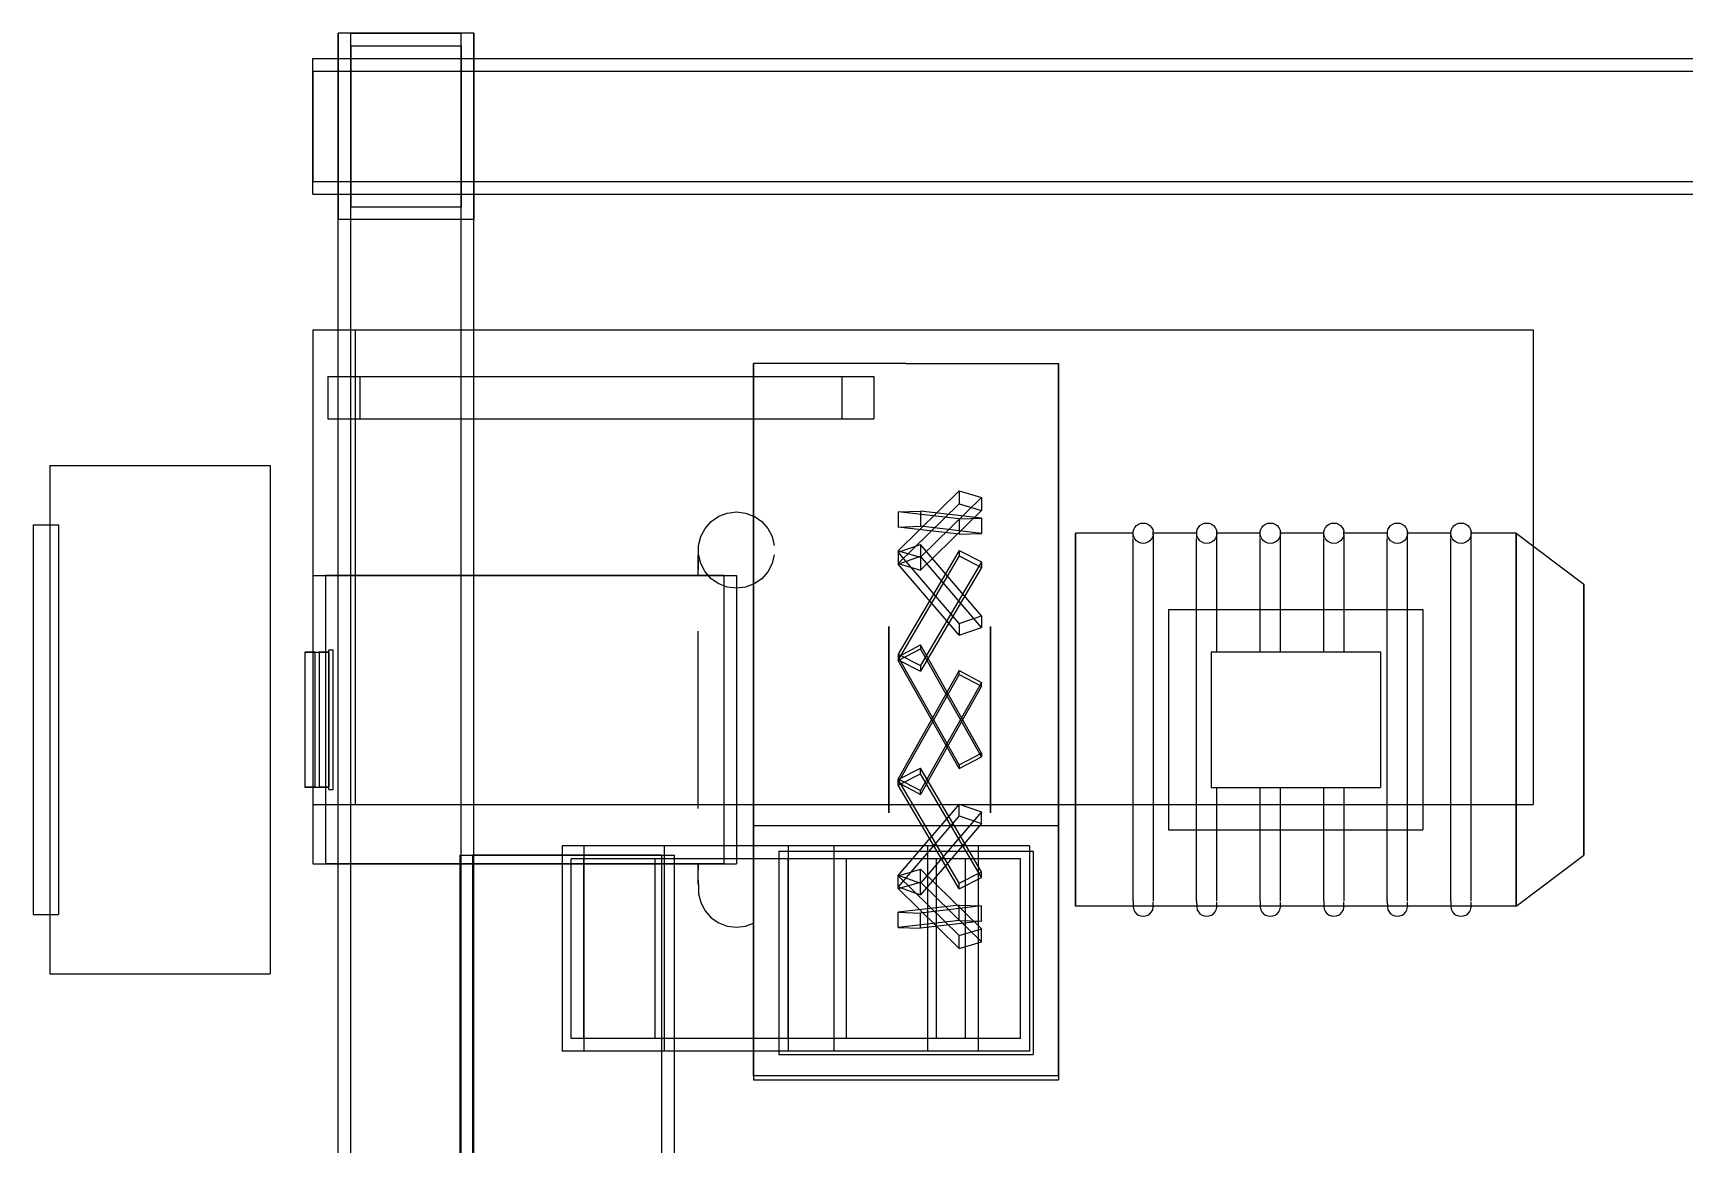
# Model space of a CAD drawing. Header units: millimetres. Extents: x -1175 to 655, y -895 to 720.
# Drawn here: x -528 to -333.1, y -304.4 to -173.2 of the extents above; entities that cross this region are included whole.
import ezdxf

# ---------------------------------------------------------------- set-up
doc = ezdxf.new("R2010")
doc.units = ezdxf.units.MM
doc.layers.add('HIDDEN', color=8, linetype='Continuous')
doc.layers.add('VISIBLE', color=7, linetype='Continuous')

msp = doc.modelspace()

# ---------------------------------------------------------------- linework, layer by layer
at = {"layer": 'HIDDEN'}
for points in [[(-492, -195.2), (-492, -173.2)], [(-476, -173.2), (-492, -173.2)], [(-476, -173.2), (-492, -173.2)], [(-492, -332.35), (-492, -173.2)], [(-492, -173.2), (-492, -195.2)], [(-476, -173.2), (-492, -173.2)], [(-490.5, -332.35), (-490.5, -173.2)], [(-490.5, -332.35), (-490.5, -173.2)], [(-490.5, -173.2), (-477.5, -173.2)], [(-490.5, -173.2), (-477.5, -173.2)], [(-477.5, -332.35), (-477.5, -173.2)], [(-477.5, -332.35), (-477.5, -173.2)], [(-476, -195.2), (-476, -173.2)], [(-476, -332.35), (-476, -173.2)], [(-476, -173.2), (-476, -195.2)], [(-490.5, -174.7), (-490.5, -193.7)], [(-490.5, -174.7), (-477.5, -174.7)], [(-477.5, -174.7), (-477.5, -193.7)], [(-495, -176.2), (-64, -176.2)], [(-495, -192.2), (-495, -176.2)], [(-495, -177.7), (-64, -177.7)], [(-495, -177.7), (-64, -177.7)], [(-495, -177.7), (-495, -190.7)], [(-495, -177.7), (-495, -190.7)], [(-495, -190.7), (-64, -190.7)], [(-495, -190.7), (-64, -190.7)], [(-495, -192.2), (-64, -192.2)], [(-490.5, -193.7), (-477.5, -193.7)], [(-476, -195.2), (-492, -195.2)], [(-495, -208.2), (-490, -208.2)], [(-495, -208.2), (-351, -208.2)], [(-495, -208.2), (-495, -264.2)], [(-495, -208.2), (-495, -264.2)], [(-495, -208.2), (-490, -208.2)], [(-495, -208.2), (-495, -264.2)], [(-492, -271.2), (-492, -208.2)], [(-490, -208.2), (-490, -264.2)], [(-476, -332.35), (-476, -208.2)], [(-351, -208.2), (-351, -264.2)], [(-443, -212.2), (-443, -212.48)], [(-407, -212.2), (-407, -212.48)], [(-493.21, -213.7), (-489.45, -213.7)], [(-493.21, -213.7), (-432.55, -213.7)], [(-493.21, -213.7), (-493.21, -218.7)], [(-489.45, -213.7), (-428.79, -213.7)], [(-489.45, -213.7), (-489.45, -218.7)], [(-443, -212.48), (-443, -214.73)], [(-432.55, -213.7), (-428.79, -213.7)], [(-432.55, -213.7), (-432.55, -218.7)], [(-428.79, -213.7), (-428.79, -218.7)], [(-407, -212.48), (-407, -214.73)], [(-443, -214.73), (-443, -219.11)], [(-407, -214.73), (-407, -219.11)], [(-493.21, -218.7), (-489.45, -218.7)], [(-493.21, -218.7), (-432.55, -218.7)], [(-489.45, -218.7), (-428.79, -218.7)], [(-443, -219.11), (-443, -225.38)], [(-432.55, -218.7), (-428.79, -218.7)], [(-407, -219.11), (-407, -225.38)], [(-526, -224.2), (-500, -224.2)], [(-526, -224.2), (-526, -284.2)], [(-500, -224.2), (-500, -284.2)], [(-443, -225.38), (-443, -233.2)], [(-407, -225.38), (-407, -233.2)], [(-418.72, -227.22), (-425.91, -234.27)], [(-416.09, -227.99), (-423.28, -235.04)], [(-418.72, -227.22), (-416.09, -227.99)], [(-418.72, -227.22), (-418.72, -228.74)], [(-416.09, -227.99), (-416.09, -229.51)], [(-418.72, -228.74), (-425.91, -235.79)], [(-425.91, -229.68), (-423.28, -229.59)], [(-418.72, -230.51), (-425.91, -229.68)], [(-425.91, -229.68), (-425.91, -231.48)], [(-416.09, -229.51), (-423.28, -236.56)], [(-416.09, -230.42), (-423.28, -229.59)], [(-423.28, -229.59), (-423.28, -231.39)], [(-418.72, -228.74), (-416.09, -229.51)], [(-528, -231.2), (-525, -231.2)], [(-528, -231.2), (-528, -277.2)], [(-526, -231.2), (-525, -231.2)], [(-525, -231.2), (-525, -277.2)], [(-525, -231.2), (-525, -277.2)], [(-443, -230.18), (-442.91, -230.21)], [(-442.91, -230.21), (-442.02, -230.83)], [(-442.02, -230.83), (-441.3, -231.64)], [(-441.3, -231.64), (-440.79, -232.6)], [(-425.91, -231.48), (-423.28, -231.39)], [(-418.72, -232.31), (-425.91, -231.48)], [(-416.09, -232.22), (-423.28, -231.39)], [(-418.72, -230.51), (-416.09, -230.42)], [(-418.72, -230.51), (-418.72, -232.31)], [(-416.09, -230.42), (-416.09, -232.22)], [(-443, -233.2), (-443, -242.15)], [(-440.79, -232.6), (-440.53, -233.66)], [(-425.91, -234.46), (-423.28, -233.54)], [(-416.09, -241.94), (-423.28, -233.54)], [(-423.28, -233.54), (-423.28, -234.93)], [(-418.72, -232.31), (-416.09, -232.22)], [(-407, -233.2), (-407, -242.15)], [(-405, -232.2), (-405, -232.84)], [(-405, -232.84), (-405, -234.72)], [(-398.12, -232.62), (-398.19, -232.34)], [(-397.99, -232.88), (-398.12, -232.62)], [(-397.8, -233.1), (-397.99, -232.88)], [(-397.56, -233.26), (-397.8, -233.1)], [(-397.29, -233.36), (-397.56, -233.26)], [(-397, -233.4), (-397.29, -233.36)], [(-396.71, -233.36), (-397, -233.4)], [(-396.44, -233.26), (-396.71, -233.36)], [(-396.2, -233.1), (-396.44, -233.26)], [(-396.01, -232.88), (-396.2, -233.1)], [(-395.88, -232.62), (-396.01, -232.88)], [(-395.81, -232.34), (-395.88, -232.62)], [(-390.62, -232.62), (-390.69, -232.34)], [(-390.49, -232.88), (-390.62, -232.62)], [(-390.3, -233.1), (-390.49, -232.88)], [(-390.06, -233.26), (-390.3, -233.1)], [(-389.79, -233.36), (-390.06, -233.26)], [(-389.5, -233.4), (-389.79, -233.36)], [(-389.21, -233.36), (-389.5, -233.4)], [(-388.94, -233.26), (-389.21, -233.36)], [(-388.7, -233.1), (-388.94, -233.26)], [(-388.51, -232.88), (-388.7, -233.1)], [(-388.38, -232.62), (-388.51, -232.88)], [(-388.31, -232.34), (-388.38, -232.62)], [(-383.12, -232.62), (-383.19, -232.34)], [(-382.99, -232.88), (-383.12, -232.62)], [(-382.8, -233.1), (-382.99, -232.88)], [(-382.56, -233.26), (-382.8, -233.1)], [(-382.29, -233.36), (-382.56, -233.26)], [(-382, -233.4), (-382.29, -233.36)], [(-381.71, -233.36), (-382, -233.4)], [(-381.44, -233.26), (-381.71, -233.36)], [(-381.2, -233.1), (-381.44, -233.26)], [(-381.01, -232.88), (-381.2, -233.1)], [(-380.88, -232.62), (-381.01, -232.88)], [(-380.81, -232.34), (-380.88, -232.62)], [(-375.62, -232.62), (-375.69, -232.34)], [(-375.49, -232.88), (-375.62, -232.62)], [(-375.3, -233.1), (-375.49, -232.88)], [(-375.06, -233.26), (-375.3, -233.1)], [(-374.79, -233.36), (-375.06, -233.26)], [(-374.5, -233.4), (-374.79, -233.36)], [(-374.21, -233.36), (-374.5, -233.4)], [(-373.94, -233.26), (-374.21, -233.36)], [(-373.7, -233.1), (-373.94, -233.26)], [(-373.51, -232.88), (-373.7, -233.1)], [(-373.38, -232.62), (-373.51, -232.88)], [(-373.31, -232.34), (-373.38, -232.62)], [(-368.12, -232.62), (-368.19, -232.34)], [(-367.99, -232.88), (-368.12, -232.62)], [(-367.8, -233.1), (-367.99, -232.88)], [(-367.56, -233.26), (-367.8, -233.1)], [(-367.29, -233.36), (-367.56, -233.26)], [(-367, -233.4), (-367.29, -233.36)], [(-366.71, -233.36), (-367, -233.4)], [(-366.44, -233.26), (-366.71, -233.36)], [(-366.2, -233.1), (-366.44, -233.26)], [(-366.01, -232.88), (-366.2, -233.1)], [(-365.88, -232.62), (-366.01, -232.88)], [(-365.81, -232.34), (-365.88, -232.62)], [(-360.62, -232.62), (-360.69, -232.34)], [(-360.49, -232.88), (-360.62, -232.62)], [(-360.3, -233.1), (-360.49, -232.88)], [(-360.06, -233.26), (-360.3, -233.1)], [(-359.79, -233.36), (-360.06, -233.26)], [(-359.5, -233.4), (-359.79, -233.36)], [(-359.21, -233.36), (-359.5, -233.4)], [(-358.94, -233.26), (-359.21, -233.36)], [(-358.7, -233.1), (-358.94, -233.26)], [(-358.51, -232.88), (-358.7, -233.1)], [(-358.38, -232.62), (-358.51, -232.88)], [(-358.31, -232.34), (-358.38, -232.62)], [(-353, -232.2), (-353, -232.84)], [(-353, -232.84), (-353, -232.2)], [(-353, -232.84), (-353, -234.72)], [(-353, -234.72), (-353, -232.84)], [(-351, -233.7), (-351, -264.2)], [(-449.21, -235.79), (-449.48, -234.73)], [(-448.7, -236.75), (-449.21, -235.79)], [(-440.79, -235.79), (-441.3, -236.75)], [(-440.53, -234.74), (-440.79, -235.79)], [(-418.72, -234.23), (-425.91, -246.47)], [(-425.91, -234.27), (-423.28, -235.04)], [(-425.91, -234.27), (-425.91, -235.79)], [(-418.72, -242.86), (-425.91, -234.46)], [(-425.91, -234.46), (-425.91, -235.85)], [(-418.72, -234.89), (-425.91, -247.13)], [(-425.91, -235.85), (-423.28, -234.93)], [(-425.91, -235.79), (-423.28, -236.56)], [(-418.72, -244.24), (-425.91, -235.85)], [(-416.09, -243.32), (-423.28, -234.93)], [(-423.28, -235.04), (-423.28, -236.56)], [(-416.09, -235.57), (-423.28, -247.8)], [(-418.72, -234.23), (-416.09, -235.57)], [(-418.72, -234.23), (-418.72, -234.89)], [(-418.72, -234.89), (-416.09, -236.23)], [(-416.09, -235.57), (-416.09, -236.23)], [(-405, -234.72), (-405, -237.73)], [(-353, -234.72), (-353, -237.73)], [(-353, -237.73), (-353, -234.72)], [(-495, -237.2), (-445, -237.2)], [(-495, -237.2), (-495, -271.2)], [(-495, -237.2), (-495, -264.2)], [(-493.5, -237.2), (-493.5, -271.2)], [(-493.5, -237.2), (-493.5, -271.2)], [(-446.5, -237.2), (-493.5, -237.2)], [(-446.5, -237.2), (-493.5, -237.2)], [(-490, -237.2), (-490, -264.2)], [(-447.98, -237.57), (-448.7, -236.75)], [(-447.09, -238.18), (-447.98, -237.57)], [(-446.59, -237.2), (-445, -237.2)], [(-446.5, -237.2), (-446.5, -271.2)], [(-446.5, -237.2), (-446.5, -271.2)], [(-445, -237.2), (-445, -240.28)], [(-445, -237.2), (-445, -271.2)], [(-442.02, -237.57), (-442.91, -238.18)], [(-441.3, -236.75), (-442.02, -237.57)], [(-416.09, -236.23), (-423.28, -248.47)], [(-405, -237.73), (-405, -241.7)], [(-353, -237.73), (-353, -241.7)], [(-353, -241.7), (-353, -237.73)], [(-446.08, -238.57), (-447.09, -238.18)], [(-445, -238.7), (-446.08, -238.57)], [(-443.92, -238.57), (-445, -238.7)], [(-442.91, -238.18), (-443.92, -238.57)], [(-345, -238.66), (-345, -238.2)], [(-345, -240.03), (-345, -238.66)], [(-405, -241.7), (-405, -246.4)], [(-394, -241.2), (-364, -241.2)], [(-394, -241.2), (-364, -241.2)], [(-394, -241.2), (-394, -267.2)], [(-394, -241.2), (-394, -267.2)], [(-364, -241.2), (-364, -267.2)], [(-364, -241.2), (-364, -267.2)], [(-353, -241.7), (-353, -246.4)], [(-353, -246.4), (-353, -241.7)], [(-345, -242.22), (-345, -240.03)], [(-443, -242.15), (-443, -251.76)], [(-427, -243.2), (-427, -243.44)], [(-427, -243.2), (-427, -243.2)], [(-427, -243.61), (-427, -243.2)], [(-427, -243.44), (-427, -244.29)], [(-427, -244.63), (-427, -243.61)], [(-418.72, -242.86), (-416.09, -241.94)], [(-418.72, -242.86), (-418.72, -244.24)], [(-418.72, -244.24), (-416.09, -243.32)], [(-416.09, -241.94), (-416.09, -243.32)], [(-415, -243.2), (-415, -243.44)], [(-415, -243.2), (-415, -243.2)], [(-415, -243.61), (-415, -243.2)], [(-415, -243.44), (-415, -244.29)], [(-415, -244.63), (-415, -243.61)], [(-407, -242.15), (-407, -251.76)], [(-345, -245.11), (-345, -242.22)], [(-427, -244.29), (-427, -245.73)], [(-427, -246.21), (-427, -244.63)], [(-425.91, -246.78), (-423.28, -245.38)], [(-416.09, -258.14), (-423.28, -245.38)], [(-423.28, -245.38), (-423.28, -245.83)], [(-415, -244.29), (-415, -245.73)], [(-415, -246.21), (-415, -244.63)], [(-345, -248.52), (-345, -245.11)], [(-495.91, -246.22), (-494.25, -246.22)], [(-494.75, -246.22), (-495.91, -246.22)], [(-495.91, -246.22), (-495.91, -262.17)], [(-495.91, -246.22), (-494.25, -246.22)], [(-494.75, -246.22), (-495.91, -246.22)], [(-495.91, -246.22), (-495.91, -262.17)], [(-495.91, -246.22), (-494.25, -246.22)], [(-494.75, -246.22), (-495.91, -246.22)], [(-495.91, -246.22), (-495.91, -262.17)], [(-495.91, -246.22), (-494.25, -246.22)], [(-494.75, -246.22), (-495.91, -246.22)], [(-495.91, -246.22), (-495.91, -262.17)], [(-495.91, -246.22), (-494.25, -246.22)], [(-494.75, -246.22), (-495.91, -246.22)], [(-495.91, -246.22), (-495.91, -262.17)], [(-494.75, -246.22), (-495.91, -246.22)], [(-495, -246.22), (-494.25, -246.22)], [(-494.75, -246.22), (-493.09, -246.22)], [(-494.75, -246.22), (-494.75, -262.17)], [(-494.75, -246.22), (-493.09, -246.22)], [(-494.75, -246.22), (-494.75, -262.17)], [(-494.75, -246.22), (-493.09, -246.22)], [(-494.75, -246.22), (-494.75, -262.17)], [(-494.75, -246.22), (-493.09, -246.22)], [(-494.75, -246.22), (-494.75, -262.17)], [(-494.75, -246.22), (-493.09, -246.22)], [(-494.75, -246.22), (-494.75, -262.17)], [(-494.75, -246.22), (-493.09, -246.22)], [(-494.75, -246.22), (-494.75, -262.17)], [(-493.09, -246.22), (-494.25, -246.22)], [(-494.25, -246.22), (-494.25, -262.17)], [(-493.09, -246.22), (-494.25, -246.22)], [(-494.25, -246.22), (-494.25, -262.17)], [(-493.09, -246.22), (-494.25, -246.22)], [(-494.25, -246.22), (-494.25, -262.17)], [(-493.09, -246.22), (-494.25, -246.22)], [(-494.25, -246.22), (-494.25, -262.17)], [(-493.09, -246.22), (-494.25, -246.22)], [(-494.25, -246.22), (-494.25, -262.17)], [(-493.09, -246.22), (-494.25, -246.22)], [(-494.25, -246.22), (-494.25, -262.17)], [(-493.1, -262.45), (-493.1, -245.95)], [(-493.1, -262.45), (-493.1, -245.95)], [(-493.1, -245.95), (-492.6, -245.95)], [(-493.1, -245.95), (-492.6, -245.95)], [(-493.09, -246.22), (-493.09, -262.17)], [(-493.09, -246.22), (-493.09, -262.17)], [(-493.09, -246.22), (-493.09, -262.17)], [(-493.09, -246.22), (-493.09, -262.17)], [(-493.09, -246.22), (-493.09, -262.17)], [(-493.09, -246.22), (-493.09, -262.17)], [(-492.6, -262.45), (-492.6, -245.95)], [(-492.6, -262.45), (-492.6, -245.95)], [(-427, -245.73), (-427, -247.65)], [(-427, -248.26), (-427, -246.21)], [(-425.91, -247.23), (-423.28, -245.83)], [(-425.91, -246.47), (-423.28, -247.8)], [(-425.91, -246.47), (-425.91, -247.13)], [(-418.72, -259.53), (-425.91, -246.78)], [(-425.91, -246.78), (-425.91, -247.23)], [(-425.91, -247.13), (-423.28, -248.47)], [(-418.72, -259.98), (-425.91, -247.23)], [(-416.09, -258.58), (-423.28, -245.83)], [(-415, -245.73), (-415, -247.65)], [(-415, -248.26), (-415, -246.21)], [(-405, -246.4), (-405, -251.55)], [(-389, -246.2), (-369, -246.2)], [(-389, -246.2), (-389, -262.2)], [(-369, -246.2), (-369, -262.2)], [(-353, -246.4), (-353, -251.55)], [(-353, -251.55), (-353, -246.4)], [(-427, -247.65), (-427, -249.96)], [(-427, -250.64), (-427, -248.26)], [(-418.72, -248.42), (-425.91, -261.17)], [(-418.72, -248.87), (-425.91, -261.62)], [(-423.28, -247.8), (-423.28, -248.47)], [(-418.72, -248.42), (-416.09, -249.81)], [(-418.72, -248.87), (-418.72, -248.42)], [(-418.72, -248.87), (-416.09, -250.26)], [(-415, -247.65), (-415, -249.96)], [(-415, -250.64), (-415, -248.26)], [(-345, -252.27), (-345, -248.52)], [(-427, -249.96), (-427, -252.51)], [(-427, -253.24), (-427, -250.64)], [(-416.09, -249.81), (-423.28, -262.56)], [(-416.09, -250.26), (-423.28, -263.01)], [(-416.09, -250.26), (-416.09, -249.81)], [(-415, -249.96), (-415, -252.51)], [(-415, -253.24), (-415, -250.64)], [(-443, -251.76), (-443, -261.49)], [(-427, -252.51), (-427, -255.16)], [(-427, -255.89), (-427, -253.24)], [(-415, -252.51), (-415, -255.16)], [(-415, -255.89), (-415, -253.24)], [(-407, -251.76), (-407, -261.49)], [(-405, -251.55), (-405, -256.85)], [(-353, -251.55), (-353, -256.85)], [(-353, -256.85), (-353, -251.55)], [(-345, -256.13), (-345, -252.27)], [(-427, -255.16), (-427, -257.75)], [(-415, -255.16), (-415, -257.75)], [(-427, -258.44), (-427, -255.89)], [(-415, -258.44), (-415, -255.89)], [(-405, -256.85), (-405, -262)], [(-353, -256.85), (-353, -262)], [(-353, -262), (-353, -256.85)], [(-345, -259.87), (-345, -256.13)], [(-427, -257.75), (-427, -260.14)], [(-427, -260.75), (-427, -258.44)], [(-418.72, -259.53), (-416.09, -258.14)], [(-418.72, -259.98), (-416.09, -258.58)], [(-416.09, -258.14), (-416.09, -258.58)], [(-415, -257.75), (-415, -260.14)], [(-415, -260.75), (-415, -258.44)], [(-427, -260.14), (-427, -262.18)], [(-427, -262.67), (-427, -260.75)], [(-425.91, -261.27), (-423.28, -259.93)], [(-425.91, -261.93), (-423.28, -260.59)], [(-425.91, -261.17), (-423.28, -262.56)], [(-425.91, -261.62), (-425.91, -261.17)], [(-423.28, -260.59), (-423.28, -259.93)], [(-416.09, -272.17), (-423.28, -259.93)], [(-416.09, -272.83), (-423.28, -260.59)], [(-418.72, -259.53), (-418.72, -259.98)], [(-415, -260.14), (-415, -262.18)], [(-415, -262.67), (-415, -260.75)], [(-345, -263.29), (-345, -259.87)], [(-495.91, -262.17), (-494.25, -262.17)], [(-494.75, -262.17), (-495.91, -262.17)], [(-495.91, -262.17), (-494.25, -262.17)], [(-494.75, -262.17), (-495.91, -262.17)], [(-495.91, -262.17), (-494.25, -262.17)], [(-494.75, -262.17), (-495.91, -262.17)], [(-495.91, -262.17), (-494.25, -262.17)], [(-494.75, -262.17), (-495.91, -262.17)], [(-495.91, -262.17), (-494.25, -262.17)], [(-494.75, -262.17), (-495.91, -262.17)], [(-494.75, -262.17), (-495.91, -262.17)], [(-495, -262.17), (-494.25, -262.17)], [(-494.75, -262.17), (-493.09, -262.17)], [(-494.75, -262.17), (-493.09, -262.17)], [(-494.75, -262.17), (-493.09, -262.17)], [(-494.75, -262.17), (-493.09, -262.17)], [(-494.75, -262.17), (-493.09, -262.17)], [(-494.75, -262.17), (-493.09, -262.17)], [(-493.09, -262.17), (-494.25, -262.17)], [(-493.09, -262.17), (-494.25, -262.17)], [(-493.09, -262.17), (-494.25, -262.17)], [(-493.09, -262.17), (-494.25, -262.17)], [(-493.09, -262.17), (-494.25, -262.17)], [(-493.09, -262.17), (-494.25, -262.17)], [(-493.1, -262.45), (-492.6, -262.45)], [(-493.1, -262.45), (-492.6, -262.45)], [(-443, -261.49), (-443, -270.83)], [(-427, -262.18), (-427, -263.76)], [(-427, -264.1), (-427, -262.67)], [(-425.91, -261.93), (-425.91, -261.27)], [(-418.72, -273.5), (-425.91, -261.27)], [(-425.91, -261.62), (-423.28, -263.01)], [(-418.72, -274.17), (-425.91, -261.93)], [(-423.28, -263.01), (-423.28, -262.56)], [(-415, -262.18), (-415, -263.76)], [(-415, -264.1), (-415, -262.67)], [(-407, -261.49), (-407, -270.83)], [(-405, -262), (-405, -266.7)], [(-389, -262.2), (-369, -262.2)], [(-353, -262), (-353, -266.7)], [(-353, -266.7), (-353, -262)], [(-495, -264.2), (-407, -264.2)], [(-495, -264.2), (-351, -264.2)], [(-495, -264.2), (-490, -264.2)], [(-495, -264.2), (-490, -264.2)], [(-427, -263.76), (-427, -264.78)], [(-427, -264.96), (-427, -264.1)], [(-427, -264.78), (-427, -265.19)], [(-427, -265.2), (-427, -264.96)], [(-418.72, -264.16), (-425.91, -272.55)], [(-416.09, -265.07), (-423.28, -273.47)], [(-418.72, -264.16), (-416.09, -265.07)], [(-418.72, -265.54), (-418.72, -264.16)], [(-416.09, -266.46), (-416.09, -265.07)], [(-415, -263.76), (-415, -264.78)], [(-415, -264.96), (-415, -264.1)], [(-415, -264.78), (-415, -265.19)], [(-415, -265.2), (-415, -264.96)], [(-405, -264.2), (-351, -264.2)], [(-345, -266.17), (-345, -263.29)], [(-443, -266.7), (-407, -266.7)], [(-443, -266.7), (-407, -266.7)], [(-443, -266.7), (-443, -278.22)], [(-443, -266.7), (-443, -296.7)], [(-427, -265.19), (-427, -265.2)], [(-418.72, -265.54), (-425.91, -273.94)], [(-416.09, -266.46), (-423.28, -274.85)], [(-418.72, -265.54), (-416.09, -266.46)], [(-415, -265.19), (-415, -265.2)], [(-407, -266.7), (-407, -270.83)], [(-407, -266.7), (-407, -296.7)], [(-405, -266.7), (-405, -270.67)], [(-353, -266.7), (-353, -270.67)], [(-353, -270.67), (-353, -266.7)], [(-345, -268.37), (-345, -266.17)], [(-445, -268.12), (-445, -271.2)], [(-394, -267.2), (-364, -267.2)], [(-394, -267.2), (-364, -267.2)], [(-345, -269.73), (-345, -268.37)], [(-477.65, -270.2), (-452.35, -270.2)], [(-477.65, -270.2), (-452.35, -270.2)], [(-477.65, -270.2), (-477.65, -271.2)], [(-477.65, -270.2), (-477.65, -428.2)], [(-476.15, -270.2), (-476.15, -428.2)], [(-476.15, -270.2), (-476.15, -428.2)], [(-453.85, -270.2), (-476.15, -270.2)], [(-453.85, -270.2), (-476.15, -270.2)], [(-465.58, -269.1), (-465.58, -293.3)], [(-422.47, -269.1), (-465.58, -269.1)], [(-453.53, -269.1), (-465.58, -269.1)], [(-421.41, -270.6), (-464.52, -270.6)], [(-454.59, -270.6), (-464.52, -270.6)], [(-464.52, -291.8), (-464.52, -270.6)], [(-463, -269.1), (-463, -293.3)], [(-463, -269.1), (-463, -293.3)], [(-438.9, -269.1), (-463, -269.1)], [(-438.9, -269.1), (-463, -269.1)], [(-438.9, -270.6), (-463, -270.6)], [(-438.9, -270.6), (-463, -270.6)], [(-463, -291.8), (-463, -270.6)], [(-463, -291.8), (-463, -270.6)], [(-411.48, -270.6), (-454.59, -270.6)], [(-454.59, -291.8), (-454.59, -270.6)], [(-453.85, -270.2), (-453.85, -428.2)], [(-453.85, -270.2), (-453.85, -428.2)], [(-453.53, -269.1), (-453.53, -293.3)], [(-410.42, -269.1), (-453.53, -269.1)], [(-452.35, -270.2), (-452.35, -293.3)], [(-452.35, -270.2), (-452.35, -428.2)], [(-443, -270.83), (-443, -279.28)], [(-440, -269.7), (-410, -269.7)], [(-440, -269.7), (-410, -269.7)], [(-440, -269.7), (-440, -293.7)], [(-440, -269.7), (-440, -293.7)], [(-438.9, -269.1), (-438.9, -293.3)], [(-438.9, -269.1), (-438.9, -293.3)], [(-438.9, -291.8), (-438.9, -270.6)], [(-438.9, -291.8), (-438.9, -270.6)], [(-433.52, -269.1), (-433.52, -293.3)], [(-433.52, -269.1), (-433.52, -293.3)], [(-416.48, -269.1), (-433.52, -269.1)], [(-416.48, -269.1), (-433.52, -269.1)], [(-417.98, -270.6), (-432.02, -270.6)], [(-432.02, -291.8), (-432.02, -270.6)], [(-417.98, -270.6), (-432.02, -270.6)], [(-432.02, -291.8), (-432.02, -270.6)], [(-422.47, -269.1), (-422.47, -293.3)], [(-410.42, -269.1), (-422.47, -269.1)], [(-411.48, -270.6), (-421.41, -270.6)], [(-421.41, -291.8), (-421.41, -270.6)], [(-417.98, -291.8), (-417.98, -270.6)], [(-417.98, -291.8), (-417.98, -270.6)], [(-416.48, -269.1), (-416.48, -293.3)], [(-416.48, -269.1), (-416.48, -293.3)], [(-411.48, -291.8), (-411.48, -270.6)], [(-410.42, -269.1), (-410.42, -293.3)], [(-410, -269.7), (-410, -293.7)], [(-410, -269.7), (-410, -293.7)], [(-407, -270.83), (-407, -279.28)], [(-405, -270.67), (-405, -273.68)], [(-353, -270.67), (-353, -273.68)], [(-353, -273.68), (-353, -270.67)], [(-345, -270.2), (-345, -269.73)], [(-495, -271.2), (-445, -271.2)], [(-446.5, -271.2), (-493.5, -271.2)], [(-446.5, -271.2), (-493.5, -271.2)], [(-446.59, -271.2), (-445, -271.2)], [(-425.91, -272.61), (-423.28, -271.84)], [(-425.91, -272.55), (-423.28, -273.47)], [(-425.91, -273.94), (-425.91, -272.55)], [(-425.91, -274.13), (-425.91, -272.61)], [(-418.72, -279.66), (-425.91, -272.61)], [(-423.28, -273.36), (-423.28, -271.84)], [(-416.09, -278.89), (-423.28, -271.84)], [(-418.72, -273.5), (-416.09, -272.17)], [(-418.72, -274.17), (-416.09, -272.83)], [(-416.09, -272.83), (-416.09, -272.17)], [(-425.91, -274.13), (-423.28, -273.36)], [(-425.91, -273.94), (-423.28, -274.85)], [(-418.72, -281.18), (-425.91, -274.13)], [(-416.09, -280.41), (-423.28, -273.36)], [(-423.28, -274.85), (-423.28, -273.47)], [(-418.72, -274.17), (-418.72, -273.5)], [(-405, -273.68), (-405, -275.56)], [(-353, -273.68), (-353, -275.56)], [(-353, -275.56), (-353, -273.68)], [(-418.72, -276.09), (-425.91, -276.92)], [(-416.09, -276.18), (-423.28, -277.01)], [(-418.72, -276.09), (-416.09, -276.18)], [(-418.72, -277.88), (-418.72, -276.09)], [(-416.09, -277.97), (-416.09, -276.18)], [(-405, -275.56), (-405, -276.2)], [(-395.81, -276.2), (-398.19, -276.2)], [(-388.31, -276.2), (-390.69, -276.2)], [(-380.81, -276.2), (-383.19, -276.2)], [(-373.31, -276.2), (-375.69, -276.2)], [(-365.81, -276.2), (-368.19, -276.2)], [(-358.31, -276.2), (-360.69, -276.2)], [(-353, -275.56), (-353, -276.2)], [(-353, -276.2), (-353, -275.56)], [(-528, -277.2), (-525, -277.2)], [(-526, -277.2), (-525, -277.2)], [(-425.91, -276.92), (-423.28, -277.01)], [(-425.91, -278.72), (-425.91, -276.92)], [(-418.72, -277.88), (-425.91, -278.72)], [(-425.91, -278.72), (-423.28, -278.81)], [(-423.28, -278.81), (-423.28, -277.01)], [(-416.09, -277.97), (-423.28, -278.81)], [(-418.72, -277.88), (-416.09, -277.97)], [(-443, -279.28), (-443, -286.37)], [(-418.72, -279.66), (-416.09, -278.89)], [(-418.72, -281.18), (-418.72, -279.66)], [(-418.72, -281.18), (-416.09, -280.41)], [(-416.09, -280.41), (-416.09, -278.89)], [(-407, -279.28), (-407, -286.37)], [(-526, -284.2), (-500, -284.2)], [(-443, -286.37), (-443, -291.73)], [(-407, -286.37), (-407, -291.73)], [(-421.41, -291.8), (-464.52, -291.8)], [(-454.59, -291.8), (-464.52, -291.8)], [(-438.9, -291.8), (-463, -291.8)], [(-438.9, -291.8), (-463, -291.8)], [(-411.48, -291.8), (-454.59, -291.8)], [(-443, -291.73), (-443, -295.07)], [(-417.98, -291.8), (-432.02, -291.8)], [(-417.98, -291.8), (-432.02, -291.8)], [(-411.48, -291.8), (-421.41, -291.8)], [(-407, -291.73), (-407, -295.07)], [(-454.14, -293.3), (-465.58, -293.3)], [(-453.53, -293.3), (-465.58, -293.3)], [(-438.9, -293.3), (-463, -293.3)], [(-438.9, -293.3), (-463, -293.3)], [(-410.42, -293.3), (-453.53, -293.3)], [(-422.47, -293.3), (-443, -293.3)], [(-440, -293.7), (-410, -293.7)], [(-440, -293.7), (-410, -293.7)], [(-416.48, -293.3), (-433.52, -293.3)], [(-416.48, -293.3), (-433.52, -293.3)], [(-410.42, -293.3), (-422.47, -293.3)], [(-443, -295.07), (-443, -296.2)], [(-407, -295.07), (-407, -296.2)], [(-443, -296.7), (-407, -296.7)]]:
    msp.add_lwpolyline(points, dxfattribs=at)
at = {"layer": 'VISIBLE'}
for points in [[(-492, -173.2), (-492, -195.2)], [(-476, -173.2), (-492, -173.2)], [(-476, -173.2), (-476, -195.2)], [(-490.5, -174.7), (-490.5, -193.7)], [(-490.5, -174.7), (-477.5, -174.7)], [(-477.5, -174.7), (-477.5, -193.7)], [(-495, -176.2), (-64, -176.2)], [(-495, -192.2), (-495, -176.2)], [(-495, -192.2), (-64, -192.2)], [(-490.5, -193.7), (-477.5, -193.7)], [(-492, -208.2), (-492, -195.2)], [(-476, -195.2), (-492, -195.2)], [(-476, -208.2), (-476, -195.2)], [(-495, -208.2), (-490, -208.2)], [(-495, -208.2), (-495, -237.2)], [(-490, -208.2), (-351, -208.2)], [(-490, -208.2), (-490, -237.2)], [(-351, -208.2), (-351, -233.7)], [(-443, -212.48), (-443, -212.2)], [(-425, -212.2), (-443, -212.2)], [(-425, -212.2), (-407, -212.2)], [(-407, -212.48), (-407, -212.2)], [(-443, -214.73), (-443, -212.48)], [(-407, -214.73), (-407, -212.48)], [(-443, -219.11), (-443, -214.73)], [(-407, -219.11), (-407, -214.73)], [(-443, -225.38), (-443, -219.11)], [(-407, -225.38), (-407, -219.11)], [(-526, -224.2), (-500, -224.2)], [(-526, -224.2), (-526, -284.2)], [(-500, -224.2), (-500, -284.2)], [(-443, -233.2), (-443, -225.38)], [(-407, -233.2), (-407, -225.38)], [(-447.09, -230.21), (-446.08, -229.83)], [(-446.08, -229.83), (-445, -229.7)], [(-445, -229.7), (-443.92, -229.83)], [(-443.92, -229.83), (-443, -230.18)], [(-528, -231.2), (-526, -231.2)], [(-528, -231.2), (-528, -277.2)], [(-449.21, -232.6), (-448.7, -231.64)], [(-448.7, -231.64), (-447.98, -230.83)], [(-447.98, -230.83), (-447.09, -230.21)], [(-398.19, -232.05), (-398.12, -231.77)], [(-398.12, -231.77), (-397.99, -231.52)], [(-397.99, -231.52), (-397.8, -231.3)], [(-397.8, -231.3), (-397.56, -231.14)], [(-397.56, -231.14), (-397.29, -231.03)], [(-397.29, -231.03), (-397, -231)], [(-397, -231), (-396.71, -231.03)], [(-396.71, -231.03), (-396.44, -231.14)], [(-396.44, -231.14), (-396.2, -231.3)], [(-396.2, -231.3), (-396.01, -231.52)], [(-396.01, -231.52), (-395.88, -231.77)], [(-395.88, -231.77), (-395.81, -232.05)], [(-390.69, -232.05), (-390.62, -231.77)], [(-390.62, -231.77), (-390.49, -231.52)], [(-390.49, -231.52), (-390.3, -231.3)], [(-390.3, -231.3), (-390.06, -231.14)], [(-390.06, -231.14), (-389.79, -231.03)], [(-389.79, -231.03), (-389.5, -231)], [(-389.5, -231), (-389.21, -231.03)], [(-389.21, -231.03), (-388.94, -231.14)], [(-388.94, -231.14), (-388.7, -231.3)], [(-388.7, -231.3), (-388.51, -231.52)], [(-388.51, -231.52), (-388.38, -231.77)], [(-388.38, -231.77), (-388.31, -232.05)], [(-383.19, -232.05), (-383.12, -231.77)], [(-383.12, -231.77), (-382.99, -231.52)], [(-382.99, -231.52), (-382.8, -231.3)], [(-382.8, -231.3), (-382.56, -231.14)], [(-382.56, -231.14), (-382.29, -231.03)], [(-382.29, -231.03), (-382, -231)], [(-382, -231), (-381.71, -231.03)], [(-381.71, -231.03), (-381.44, -231.14)], [(-381.44, -231.14), (-381.2, -231.3)], [(-381.2, -231.3), (-381.01, -231.52)], [(-381.01, -231.52), (-380.88, -231.77)], [(-380.88, -231.77), (-380.81, -232.05)], [(-375.69, -232.05), (-375.62, -231.77)], [(-375.62, -231.77), (-375.49, -231.52)], [(-375.49, -231.52), (-375.3, -231.3)], [(-375.3, -231.3), (-375.06, -231.14)], [(-375.06, -231.14), (-374.79, -231.03)], [(-374.79, -231.03), (-374.5, -231)], [(-374.5, -231), (-374.21, -231.03)], [(-374.21, -231.03), (-373.94, -231.14)], [(-373.94, -231.14), (-373.7, -231.3)], [(-373.7, -231.3), (-373.51, -231.52)], [(-373.51, -231.52), (-373.38, -231.77)], [(-373.38, -231.77), (-373.31, -232.05)], [(-368.19, -232.05), (-368.12, -231.77)], [(-368.12, -231.77), (-367.99, -231.52)], [(-367.99, -231.52), (-367.8, -231.3)], [(-367.8, -231.3), (-367.56, -231.14)], [(-367.56, -231.14), (-367.29, -231.03)], [(-367.29, -231.03), (-367, -231)], [(-367, -231), (-366.71, -231.03)], [(-366.71, -231.03), (-366.44, -231.14)], [(-366.44, -231.14), (-366.2, -231.3)], [(-366.2, -231.3), (-366.01, -231.52)], [(-366.01, -231.52), (-365.88, -231.77)], [(-365.88, -231.77), (-365.81, -232.05)], [(-360.69, -232.05), (-360.62, -231.77)], [(-360.62, -231.77), (-360.49, -231.52)], [(-360.49, -231.52), (-360.3, -231.3)], [(-360.3, -231.3), (-360.06, -231.14)], [(-360.06, -231.14), (-359.79, -231.03)], [(-359.79, -231.03), (-359.5, -231)], [(-359.5, -231), (-359.21, -231.03)], [(-359.21, -231.03), (-358.94, -231.14)], [(-358.94, -231.14), (-358.7, -231.3)], [(-358.7, -231.3), (-358.51, -231.52)], [(-358.51, -231.52), (-358.38, -231.77)], [(-358.38, -231.77), (-358.31, -232.05)], [(-449.48, -234.73), (-449.47, -233.66)], [(-449.47, -233.66), (-449.21, -232.6)], [(-443, -242.15), (-443, -233.2)], [(-407, -242.15), (-407, -233.2)], [(-405, -232.84), (-405, -232.2)], [(-398.19, -232.2), (-405, -232.2)], [(-405, -234.72), (-405, -232.84)], [(-398.2, -233.39), (-398.2, -232.84)], [(-398.2, -234.72), (-398.2, -233.39)], [(-398.19, -232.7), (-398.19, -232.05)], [(-395.8, -232.84), (-395.81, -232.05)], [(-390.69, -232.2), (-395.81, -232.2)], [(-395.8, -233.3), (-395.8, -232.84)], [(-395.8, -234.72), (-395.8, -233.3)], [(-390.7, -233.39), (-390.7, -232.84)], [(-390.7, -234.72), (-390.7, -233.39)], [(-390.69, -232.7), (-390.69, -232.05)], [(-388.3, -232.84), (-388.31, -232.05)], [(-383.19, -232.2), (-388.31, -232.2)], [(-388.3, -233.3), (-388.3, -232.84)], [(-388.3, -234.72), (-388.3, -233.3)], [(-383.2, -233.39), (-383.2, -232.84)], [(-383.2, -234.72), (-383.2, -233.39)], [(-383.19, -232.7), (-383.19, -232.05)], [(-380.8, -232.84), (-380.81, -232.05)], [(-375.69, -232.2), (-380.81, -232.2)], [(-380.8, -233.3), (-380.8, -232.84)], [(-380.8, -234.72), (-380.8, -233.3)], [(-375.7, -233.39), (-375.7, -232.84)], [(-375.7, -234.72), (-375.7, -233.39)], [(-375.69, -232.7), (-375.69, -232.05)], [(-373.3, -232.84), (-373.31, -232.05)], [(-368.19, -232.2), (-373.31, -232.2)], [(-373.3, -233.3), (-373.3, -232.84)], [(-373.3, -234.72), (-373.3, -233.3)], [(-368.2, -233.39), (-368.2, -232.84)], [(-368.2, -234.72), (-368.2, -233.39)], [(-368.19, -232.7), (-368.19, -232.05)], [(-365.8, -232.84), (-365.81, -232.05)], [(-360.69, -232.2), (-365.81, -232.2)], [(-365.8, -233.3), (-365.8, -232.84)], [(-365.8, -234.72), (-365.8, -233.3)], [(-360.7, -233.39), (-360.7, -232.84)], [(-360.7, -234.72), (-360.7, -233.39)], [(-360.69, -232.7), (-360.69, -232.05)], [(-358.3, -232.84), (-358.31, -232.05)], [(-353, -232.2), (-358.31, -232.2)], [(-358.3, -233.3), (-358.3, -232.84)], [(-358.3, -234.72), (-358.3, -233.3)], [(-353, -232.84), (-353, -232.2)], [(-353, -232.2), (-353, -232.84)], [(-353, -232.2), (-345, -238.2)], [(-353, -234.72), (-353, -232.84)], [(-353, -232.84), (-353, -234.72)], [(-449.5, -234.78), (-449.48, -234.73)], [(-449.5, -235.4), (-449.5, -234.78)], [(-449.5, -235.3), (-449.5, -236.49)], [(-449.5, -236.49), (-449.5, -235.4)], [(-405, -237.73), (-405, -234.72)], [(-398.2, -235.85), (-398.2, -234.72)], [(-398.2, -237.73), (-398.2, -235.85)], [(-395.8, -235.81), (-395.8, -234.72)], [(-395.8, -237.73), (-395.8, -235.81)], [(-390.7, -235.85), (-390.7, -234.72)], [(-390.7, -237.73), (-390.7, -235.85)], [(-388.3, -235.81), (-388.3, -234.72)], [(-388.3, -237.73), (-388.3, -235.81)], [(-383.2, -235.85), (-383.2, -234.72)], [(-383.2, -237.73), (-383.2, -235.85)], [(-380.8, -235.81), (-380.8, -234.72)], [(-380.8, -237.73), (-380.8, -235.81)], [(-375.7, -235.85), (-375.7, -234.72)], [(-375.7, -237.73), (-375.7, -235.85)], [(-373.3, -235.81), (-373.3, -234.72)], [(-373.3, -237.73), (-373.3, -235.81)], [(-368.2, -235.85), (-368.2, -234.72)], [(-368.2, -237.73), (-368.2, -235.85)], [(-365.8, -235.81), (-365.8, -234.72)], [(-365.8, -237.73), (-365.8, -235.81)], [(-360.7, -235.85), (-360.7, -234.72)], [(-360.7, -237.73), (-360.7, -235.85)], [(-358.3, -235.81), (-358.3, -234.72)], [(-358.3, -237.73), (-358.3, -235.81)], [(-353, -237.73), (-353, -234.72)], [(-353, -234.72), (-353, -237.73)], [(-495, -237.2), (-446.59, -237.2)], [(-495, -237.2), (-495, -271.2)], [(-449.5, -237.2), (-449.5, -236.49)], [(-405, -241.7), (-405, -237.73)], [(-398.2, -239.41), (-398.2, -237.73)], [(-395.8, -239.39), (-395.8, -237.73)], [(-390.7, -239.41), (-390.7, -237.73)], [(-388.3, -239.39), (-388.3, -237.73)], [(-383.2, -239.41), (-383.2, -237.73)], [(-380.8, -239.39), (-380.8, -237.73)], [(-375.7, -239.41), (-375.7, -237.73)], [(-373.3, -239.39), (-373.3, -237.73)], [(-368.2, -239.41), (-368.2, -237.73)], [(-365.8, -239.39), (-365.8, -237.73)], [(-360.7, -239.41), (-360.7, -237.73)], [(-358.3, -239.39), (-358.3, -237.73)], [(-353, -241.7), (-353, -237.73)], [(-353, -237.73), (-353, -241.7)], [(-398.2, -241.7), (-398.2, -239.41)], [(-395.8, -241.7), (-395.8, -239.39)], [(-390.7, -241.7), (-390.7, -239.41)], [(-388.3, -241.7), (-388.3, -239.39)], [(-383.2, -241.7), (-383.2, -239.41)], [(-380.8, -241.7), (-380.8, -239.39)], [(-375.7, -241.7), (-375.7, -239.41)], [(-373.3, -241.7), (-373.3, -239.39)], [(-368.2, -241.7), (-368.2, -239.41)], [(-365.8, -241.7), (-365.8, -239.39)], [(-360.7, -241.7), (-360.7, -239.41)], [(-358.3, -241.7), (-358.3, -239.39)], [(-345, -238.2), (-345, -238.66)], [(-345, -238.66), (-345, -240.03)], [(-445, -240.28), (-445, -268.12)], [(-405, -246.4), (-405, -241.7)], [(-398.2, -243.82), (-398.2, -241.7)], [(-395.8, -243.82), (-395.8, -241.7)], [(-390.7, -243.82), (-390.7, -241.7)], [(-388.3, -243.82), (-388.3, -241.7)], [(-383.2, -243.82), (-383.2, -241.7)], [(-380.8, -243.82), (-380.8, -241.7)], [(-375.7, -243.82), (-375.7, -241.7)], [(-373.3, -243.82), (-373.3, -241.7)], [(-368.2, -243.82), (-368.2, -241.7)], [(-365.8, -243.82), (-365.8, -241.7)], [(-360.7, -243.82), (-360.7, -241.7)], [(-358.3, -243.82), (-358.3, -241.7)], [(-353, -246.4), (-353, -241.7)], [(-353, -241.7), (-353, -246.4)], [(-345, -240.03), (-345, -242.22)], [(-443, -251.76), (-443, -242.15)], [(-407, -251.76), (-407, -242.15)], [(-345, -242.22), (-345, -245.11)], [(-449.5, -244.78), (-449.5, -243.75)], [(-449.5, -247.11), (-449.5, -244.78)], [(-398.2, -246.4), (-398.2, -243.82)], [(-395.8, -246.4), (-395.8, -243.82)], [(-390.7, -246.4), (-390.7, -243.82)], [(-388.3, -246.2), (-388.3, -243.82)], [(-383.2, -246.2), (-383.2, -243.82)], [(-380.8, -246.2), (-380.8, -243.82)], [(-375.7, -246.2), (-375.7, -243.82)], [(-373.3, -246.2), (-373.3, -243.82)], [(-368.2, -246.4), (-368.2, -243.82)], [(-365.8, -246.4), (-365.8, -243.82)], [(-360.7, -246.4), (-360.7, -243.82)], [(-358.3, -246.4), (-358.3, -243.82)], [(-345, -245.11), (-345, -248.52)], [(-495.91, -246.22), (-495, -246.22)], [(-495.91, -246.22), (-495.91, -262.17)], [(-449.5, -249.34), (-449.5, -247.11)], [(-405, -251.55), (-405, -246.4)], [(-398.2, -248.86), (-398.2, -246.4)], [(-395.8, -248.86), (-395.8, -246.4)], [(-390.7, -248.86), (-390.7, -246.4)], [(-389, -246.2), (-369, -246.2)], [(-389, -246.2), (-389, -262.2)], [(-369, -246.2), (-369, -262.2)], [(-368.2, -248.86), (-368.2, -246.4)], [(-365.8, -248.86), (-365.8, -246.4)], [(-360.7, -248.86), (-360.7, -246.4)], [(-358.3, -248.86), (-358.3, -246.4)], [(-353, -251.55), (-353, -246.4)], [(-353, -246.4), (-353, -251.55)], [(-449.5, -251.79), (-449.5, -249.34)], [(-398.2, -251.55), (-398.2, -248.86)], [(-395.8, -251.55), (-395.8, -248.86)], [(-390.7, -251.55), (-390.7, -248.86)], [(-368.2, -251.55), (-368.2, -248.86)], [(-365.8, -251.55), (-365.8, -248.86)], [(-360.7, -251.55), (-360.7, -248.86)], [(-358.3, -251.55), (-358.3, -248.86)], [(-345, -248.52), (-345, -252.27)], [(-449.5, -254.2), (-449.5, -251.79)], [(-443, -261.49), (-443, -251.76)], [(-407, -261.49), (-407, -251.76)], [(-405, -256.85), (-405, -251.55)], [(-398.2, -254.2), (-398.2, -251.55)], [(-395.8, -254.2), (-395.8, -251.55)], [(-390.7, -254.2), (-390.7, -251.55)], [(-368.2, -254.2), (-368.2, -251.55)], [(-365.8, -254.2), (-365.8, -251.55)], [(-360.7, -254.2), (-360.7, -251.55)], [(-358.3, -254.2), (-358.3, -251.55)], [(-353, -256.85), (-353, -251.55)], [(-353, -251.55), (-353, -256.85)], [(-345, -252.27), (-345, -256.13)], [(-449.5, -256.61), (-449.5, -254.2)], [(-398.2, -256.85), (-398.2, -254.2)], [(-395.8, -256.85), (-395.8, -254.2)], [(-390.7, -256.85), (-390.7, -254.2)], [(-368.2, -256.85), (-368.2, -254.2)], [(-365.8, -256.85), (-365.8, -254.2)], [(-360.7, -256.85), (-360.7, -254.2)], [(-358.3, -256.85), (-358.3, -254.2)], [(-449.5, -259.06), (-449.5, -256.61)], [(-405, -262), (-405, -256.85)], [(-398.2, -259.54), (-398.2, -256.85)], [(-395.8, -259.54), (-395.8, -256.85)], [(-390.7, -259.54), (-390.7, -256.85)], [(-368.2, -259.54), (-368.2, -256.85)], [(-365.8, -259.54), (-365.8, -256.85)], [(-360.7, -259.54), (-360.7, -256.85)], [(-358.3, -259.54), (-358.3, -256.85)], [(-353, -262), (-353, -256.85)], [(-353, -256.85), (-353, -262)], [(-345, -256.13), (-345, -259.87)], [(-449.5, -261.29), (-449.5, -259.06)], [(-398.2, -262), (-398.2, -259.54)], [(-395.8, -262), (-395.8, -259.54)], [(-390.7, -262), (-390.7, -259.54)], [(-368.2, -262), (-368.2, -259.54)], [(-365.8, -262), (-365.8, -259.54)], [(-360.7, -262), (-360.7, -259.54)], [(-358.3, -262), (-358.3, -259.54)], [(-345, -259.87), (-345, -263.29)], [(-495.91, -262.17), (-495, -262.17)], [(-449.5, -263.65), (-449.5, -261.29)], [(-443, -270.83), (-443, -261.49)], [(-407, -270.83), (-407, -261.49)], [(-405, -266.7), (-405, -262)], [(-398.2, -264.58), (-398.2, -262)], [(-395.8, -264.57), (-395.8, -262)], [(-390.7, -264.58), (-390.7, -262)], [(-389, -262.2), (-369, -262.2)], [(-388.3, -264.57), (-388.3, -262.2)], [(-383.2, -264.58), (-383.2, -262.2)], [(-380.8, -264.57), (-380.8, -262.2)], [(-375.7, -264.58), (-375.7, -262.2)], [(-373.3, -264.57), (-373.3, -262.2)], [(-368.2, -264.58), (-368.2, -262)], [(-365.8, -264.57), (-365.8, -262)], [(-360.7, -264.58), (-360.7, -262)], [(-358.3, -264.57), (-358.3, -262)], [(-353, -266.7), (-353, -262)], [(-353, -262), (-353, -266.7)], [(-449.5, -264.7), (-449.5, -263.65)], [(-407, -264.2), (-405, -264.2)], [(-398.2, -266.7), (-398.2, -264.58)], [(-395.8, -266.7), (-395.8, -264.57)], [(-390.7, -266.7), (-390.7, -264.58)], [(-388.3, -266.7), (-388.3, -264.57)], [(-383.2, -266.7), (-383.2, -264.58)], [(-380.8, -266.7), (-380.8, -264.57)], [(-375.7, -266.7), (-375.7, -264.58)], [(-373.3, -266.7), (-373.3, -264.57)], [(-368.2, -266.7), (-368.2, -264.58)], [(-365.8, -266.7), (-365.8, -264.57)], [(-360.7, -266.7), (-360.7, -264.58)], [(-358.3, -266.7), (-358.3, -264.57)], [(-345, -263.29), (-345, -266.17)], [(-405, -270.67), (-405, -266.7)], [(-398.2, -269.01), (-398.2, -266.7)], [(-395.8, -269.01), (-395.8, -266.7)], [(-390.7, -269.01), (-390.7, -266.7)], [(-388.3, -269.01), (-388.3, -266.7)], [(-383.2, -269.01), (-383.2, -266.7)], [(-380.8, -269.01), (-380.8, -266.7)], [(-375.7, -269.01), (-375.7, -266.7)], [(-373.3, -269.01), (-373.3, -266.7)], [(-368.2, -269.01), (-368.2, -266.7)], [(-365.8, -269.01), (-365.8, -266.7)], [(-360.7, -269.01), (-360.7, -266.7)], [(-358.3, -269.01), (-358.3, -266.7)], [(-353, -270.67), (-353, -266.7)], [(-353, -266.7), (-353, -270.67)], [(-345, -266.17), (-345, -268.37)], [(-345, -268.37), (-345, -269.73)], [(-443, -279.28), (-443, -270.83)], [(-407, -279.28), (-407, -270.83)], [(-407, -270.83), (-407, -296.7)], [(-405, -273.68), (-405, -270.67)], [(-398.2, -270.67), (-398.2, -269.01)], [(-398.2, -272.59), (-398.2, -270.67)], [(-395.8, -270.67), (-395.8, -269.01)], [(-395.8, -272.54), (-395.8, -270.67)], [(-390.7, -270.67), (-390.7, -269.01)], [(-390.7, -272.59), (-390.7, -270.67)], [(-388.3, -270.67), (-388.3, -269.01)], [(-388.3, -272.54), (-388.3, -270.67)], [(-383.2, -270.67), (-383.2, -269.01)], [(-383.2, -272.59), (-383.2, -270.67)], [(-380.8, -270.67), (-380.8, -269.01)], [(-380.8, -272.54), (-380.8, -270.67)], [(-375.7, -270.67), (-375.7, -269.01)], [(-375.7, -272.59), (-375.7, -270.67)], [(-373.3, -270.67), (-373.3, -269.01)], [(-373.3, -272.54), (-373.3, -270.67)], [(-368.2, -270.67), (-368.2, -269.01)], [(-368.2, -272.59), (-368.2, -270.67)], [(-365.8, -270.67), (-365.8, -269.01)], [(-365.8, -272.54), (-365.8, -270.67)], [(-360.7, -270.67), (-360.7, -269.01)], [(-360.7, -272.59), (-360.7, -270.67)], [(-358.3, -270.67), (-358.3, -269.01)], [(-358.3, -272.54), (-358.3, -270.67)], [(-353, -276.2), (-345, -270.2)], [(-353, -273.68), (-353, -270.67)], [(-353, -270.67), (-353, -273.68)], [(-345, -269.73), (-345, -270.2)], [(-495, -271.2), (-446.59, -271.2)], [(-492, -307.05), (-492, -271.2)], [(-477.65, -271.2), (-477.65, -307.05)], [(-449.5, -271.91), (-449.5, -271.2)], [(-449.5, -271.2), (-449.5, -271.91)], [(-449.5, -273.32), (-449.5, -271.91)], [(-398.2, -273.68), (-398.2, -272.59)], [(-395.8, -273.68), (-395.8, -272.54)], [(-390.7, -273.68), (-390.7, -272.59)], [(-388.3, -273.68), (-388.3, -272.54)], [(-383.2, -273.68), (-383.2, -272.59)], [(-380.8, -273.68), (-380.8, -272.54)], [(-375.7, -273.68), (-375.7, -272.59)], [(-373.3, -273.68), (-373.3, -272.54)], [(-368.2, -273.68), (-368.2, -272.59)], [(-365.8, -273.68), (-365.8, -272.54)], [(-360.7, -273.68), (-360.7, -272.59)], [(-358.3, -273.68), (-358.3, -272.54)], [(-449.5, -273.09), (-449.5, -273.62)], [(-449.5, -273.62), (-449.5, -273.32)], [(-449.5, -273.62), (-449.48, -273.66)], [(-449.48, -273.66), (-449.47, -274.74)], [(-449.47, -274.74), (-449.21, -275.79)], [(-405, -275.56), (-405, -273.68)], [(-398.2, -275.1), (-398.2, -273.68)], [(-395.8, -275.1), (-395.8, -273.68)], [(-390.7, -275.1), (-390.7, -273.68)], [(-388.3, -275.1), (-388.3, -273.68)], [(-383.2, -275.1), (-383.2, -273.68)], [(-380.8, -275.1), (-380.8, -273.68)], [(-375.7, -275.1), (-375.7, -273.68)], [(-373.3, -275.1), (-373.3, -273.68)], [(-368.2, -275.1), (-368.2, -273.68)], [(-365.8, -275.1), (-365.8, -273.68)], [(-360.7, -275.1), (-360.7, -273.68)], [(-358.3, -275.1), (-358.3, -273.68)], [(-353, -275.56), (-353, -273.68)], [(-353, -273.68), (-353, -275.56)], [(-449.21, -275.79), (-448.7, -276.75)], [(-448.7, -276.75), (-447.98, -277.57)], [(-405, -276.2), (-405, -275.56)], [(-398.19, -276.2), (-405, -276.2)], [(-398.2, -275.56), (-398.2, -275.1)], [(-398.2, -275.56), (-398.19, -276.34)], [(-398.19, -276.34), (-398.12, -276.62)], [(-398.12, -276.62), (-397.99, -276.88)], [(-396.01, -276.88), (-395.88, -276.62)], [(-395.88, -276.62), (-395.81, -276.34)], [(-395.81, -276.34), (-395.81, -275.7)], [(-390.69, -276.2), (-395.81, -276.2)], [(-395.81, -276.2), (-395.81, -276.34)], [(-395.8, -275.56), (-395.8, -275.1)], [(-390.7, -275.56), (-390.7, -275.1)], [(-390.7, -275.56), (-390.69, -276.34)], [(-390.69, -276.34), (-390.62, -276.62)], [(-390.62, -276.62), (-390.49, -276.88)], [(-388.51, -276.88), (-388.38, -276.62)], [(-388.38, -276.62), (-388.31, -276.34)], [(-388.31, -276.34), (-388.31, -275.7)], [(-383.19, -276.2), (-388.31, -276.2)], [(-388.31, -276.2), (-388.31, -276.34)], [(-388.3, -275.56), (-388.3, -275.1)], [(-383.2, -275.56), (-383.2, -275.1)], [(-383.2, -275.56), (-383.19, -276.34)], [(-383.19, -276.34), (-383.12, -276.62)], [(-383.12, -276.62), (-382.99, -276.88)], [(-381.01, -276.88), (-380.88, -276.62)], [(-380.88, -276.62), (-380.81, -276.34)], [(-380.81, -276.34), (-380.81, -275.7)], [(-375.69, -276.2), (-380.81, -276.2)], [(-380.81, -276.2), (-380.81, -276.34)], [(-380.8, -275.56), (-380.8, -275.1)], [(-375.7, -275.56), (-375.7, -275.1)], [(-375.7, -275.56), (-375.69, -276.34)], [(-375.69, -276.34), (-375.62, -276.62)], [(-375.62, -276.62), (-375.49, -276.88)], [(-373.51, -276.88), (-373.38, -276.62)], [(-373.38, -276.62), (-373.31, -276.34)], [(-373.31, -276.34), (-373.31, -275.7)], [(-368.19, -276.2), (-373.31, -276.2)], [(-373.31, -276.2), (-373.31, -276.34)], [(-373.3, -275.56), (-373.3, -275.1)], [(-368.2, -275.56), (-368.2, -275.1)], [(-368.2, -275.56), (-368.19, -276.34)], [(-368.19, -276.34), (-368.12, -276.62)], [(-368.12, -276.62), (-367.99, -276.88)], [(-366.01, -276.88), (-365.88, -276.62)], [(-365.88, -276.62), (-365.81, -276.34)], [(-365.81, -276.34), (-365.81, -275.7)], [(-360.69, -276.2), (-365.81, -276.2)], [(-365.81, -276.2), (-365.81, -276.34)], [(-365.8, -275.56), (-365.8, -275.1)], [(-360.7, -275.56), (-360.7, -275.1)], [(-360.7, -275.56), (-360.69, -276.34)], [(-360.69, -276.34), (-360.62, -276.62)], [(-360.62, -276.62), (-360.49, -276.88)], [(-358.51, -276.88), (-358.38, -276.62)], [(-358.38, -276.62), (-358.31, -276.34)], [(-358.31, -276.34), (-358.31, -275.7)], [(-353, -276.2), (-358.31, -276.2)], [(-358.31, -276.2), (-358.31, -276.34)], [(-358.3, -275.56), (-358.3, -275.1)], [(-353, -276.2), (-353, -275.56)], [(-353, -275.56), (-353, -276.2)], [(-528, -277.2), (-526, -277.2)], [(-447.98, -277.57), (-447.09, -278.18)], [(-447.09, -278.18), (-446.08, -278.57)], [(-446.08, -278.57), (-445, -278.7)], [(-445, -278.7), (-443.92, -278.57)], [(-443.92, -278.57), (-443, -278.22)], [(-443, -278.22), (-443, -296.7)], [(-397.99, -276.88), (-397.8, -277.1)], [(-397.8, -277.1), (-397.56, -277.26)], [(-397.56, -277.26), (-397.29, -277.36)], [(-397.29, -277.36), (-397, -277.4)], [(-397, -277.4), (-396.71, -277.36)], [(-396.71, -277.36), (-396.44, -277.26)], [(-396.44, -277.26), (-396.2, -277.1)], [(-396.2, -277.1), (-396.01, -276.88)], [(-390.49, -276.88), (-390.3, -277.1)], [(-390.3, -277.1), (-390.06, -277.26)], [(-390.06, -277.26), (-389.79, -277.36)], [(-389.79, -277.36), (-389.5, -277.4)], [(-389.5, -277.4), (-389.21, -277.36)], [(-389.21, -277.36), (-388.94, -277.26)], [(-388.94, -277.26), (-388.7, -277.1)], [(-388.7, -277.1), (-388.51, -276.88)], [(-382.99, -276.88), (-382.8, -277.1)], [(-382.8, -277.1), (-382.56, -277.26)], [(-382.56, -277.26), (-382.29, -277.36)], [(-382.29, -277.36), (-382, -277.4)], [(-382, -277.4), (-381.71, -277.36)], [(-381.71, -277.36), (-381.44, -277.26)], [(-381.44, -277.26), (-381.2, -277.1)], [(-381.2, -277.1), (-381.01, -276.88)], [(-375.49, -276.88), (-375.3, -277.1)], [(-375.3, -277.1), (-375.06, -277.26)], [(-375.06, -277.26), (-374.79, -277.36)], [(-374.79, -277.36), (-374.5, -277.4)], [(-374.5, -277.4), (-374.21, -277.36)], [(-374.21, -277.36), (-373.94, -277.26)], [(-373.94, -277.26), (-373.7, -277.1)], [(-373.7, -277.1), (-373.51, -276.88)], [(-367.99, -276.88), (-367.8, -277.1)], [(-367.8, -277.1), (-367.56, -277.26)], [(-367.56, -277.26), (-367.29, -277.36)], [(-367.29, -277.36), (-367, -277.4)], [(-367, -277.4), (-366.71, -277.36)], [(-366.71, -277.36), (-366.44, -277.26)], [(-366.44, -277.26), (-366.2, -277.1)], [(-366.2, -277.1), (-366.01, -276.88)], [(-360.49, -276.88), (-360.3, -277.1)], [(-360.3, -277.1), (-360.06, -277.26)], [(-360.06, -277.26), (-359.79, -277.36)], [(-359.79, -277.36), (-359.5, -277.4)], [(-359.5, -277.4), (-359.21, -277.36)], [(-359.21, -277.36), (-358.94, -277.26)], [(-358.94, -277.26), (-358.7, -277.1)], [(-358.7, -277.1), (-358.51, -276.88)], [(-443, -286.37), (-443, -279.28)], [(-407, -286.37), (-407, -279.28)], [(-526, -284.2), (-500, -284.2)], [(-443, -291.73), (-443, -286.37)], [(-407, -291.73), (-407, -286.37)], [(-443, -295.07), (-443, -291.73)], [(-407, -295.07), (-407, -291.73)], [(-443, -293.3), (-454.14, -293.3)], [(-452.35, -293.3), (-452.35, -307.05)], [(-443, -296.2), (-443, -295.07)], [(-407, -296.2), (-443, -296.2)], [(-407, -296.2), (-407, -295.07)], [(-443, -296.7), (-407, -296.7)]]:
    msp.add_lwpolyline(points, dxfattribs=at)

doc.saveas('drawing.dxf')
